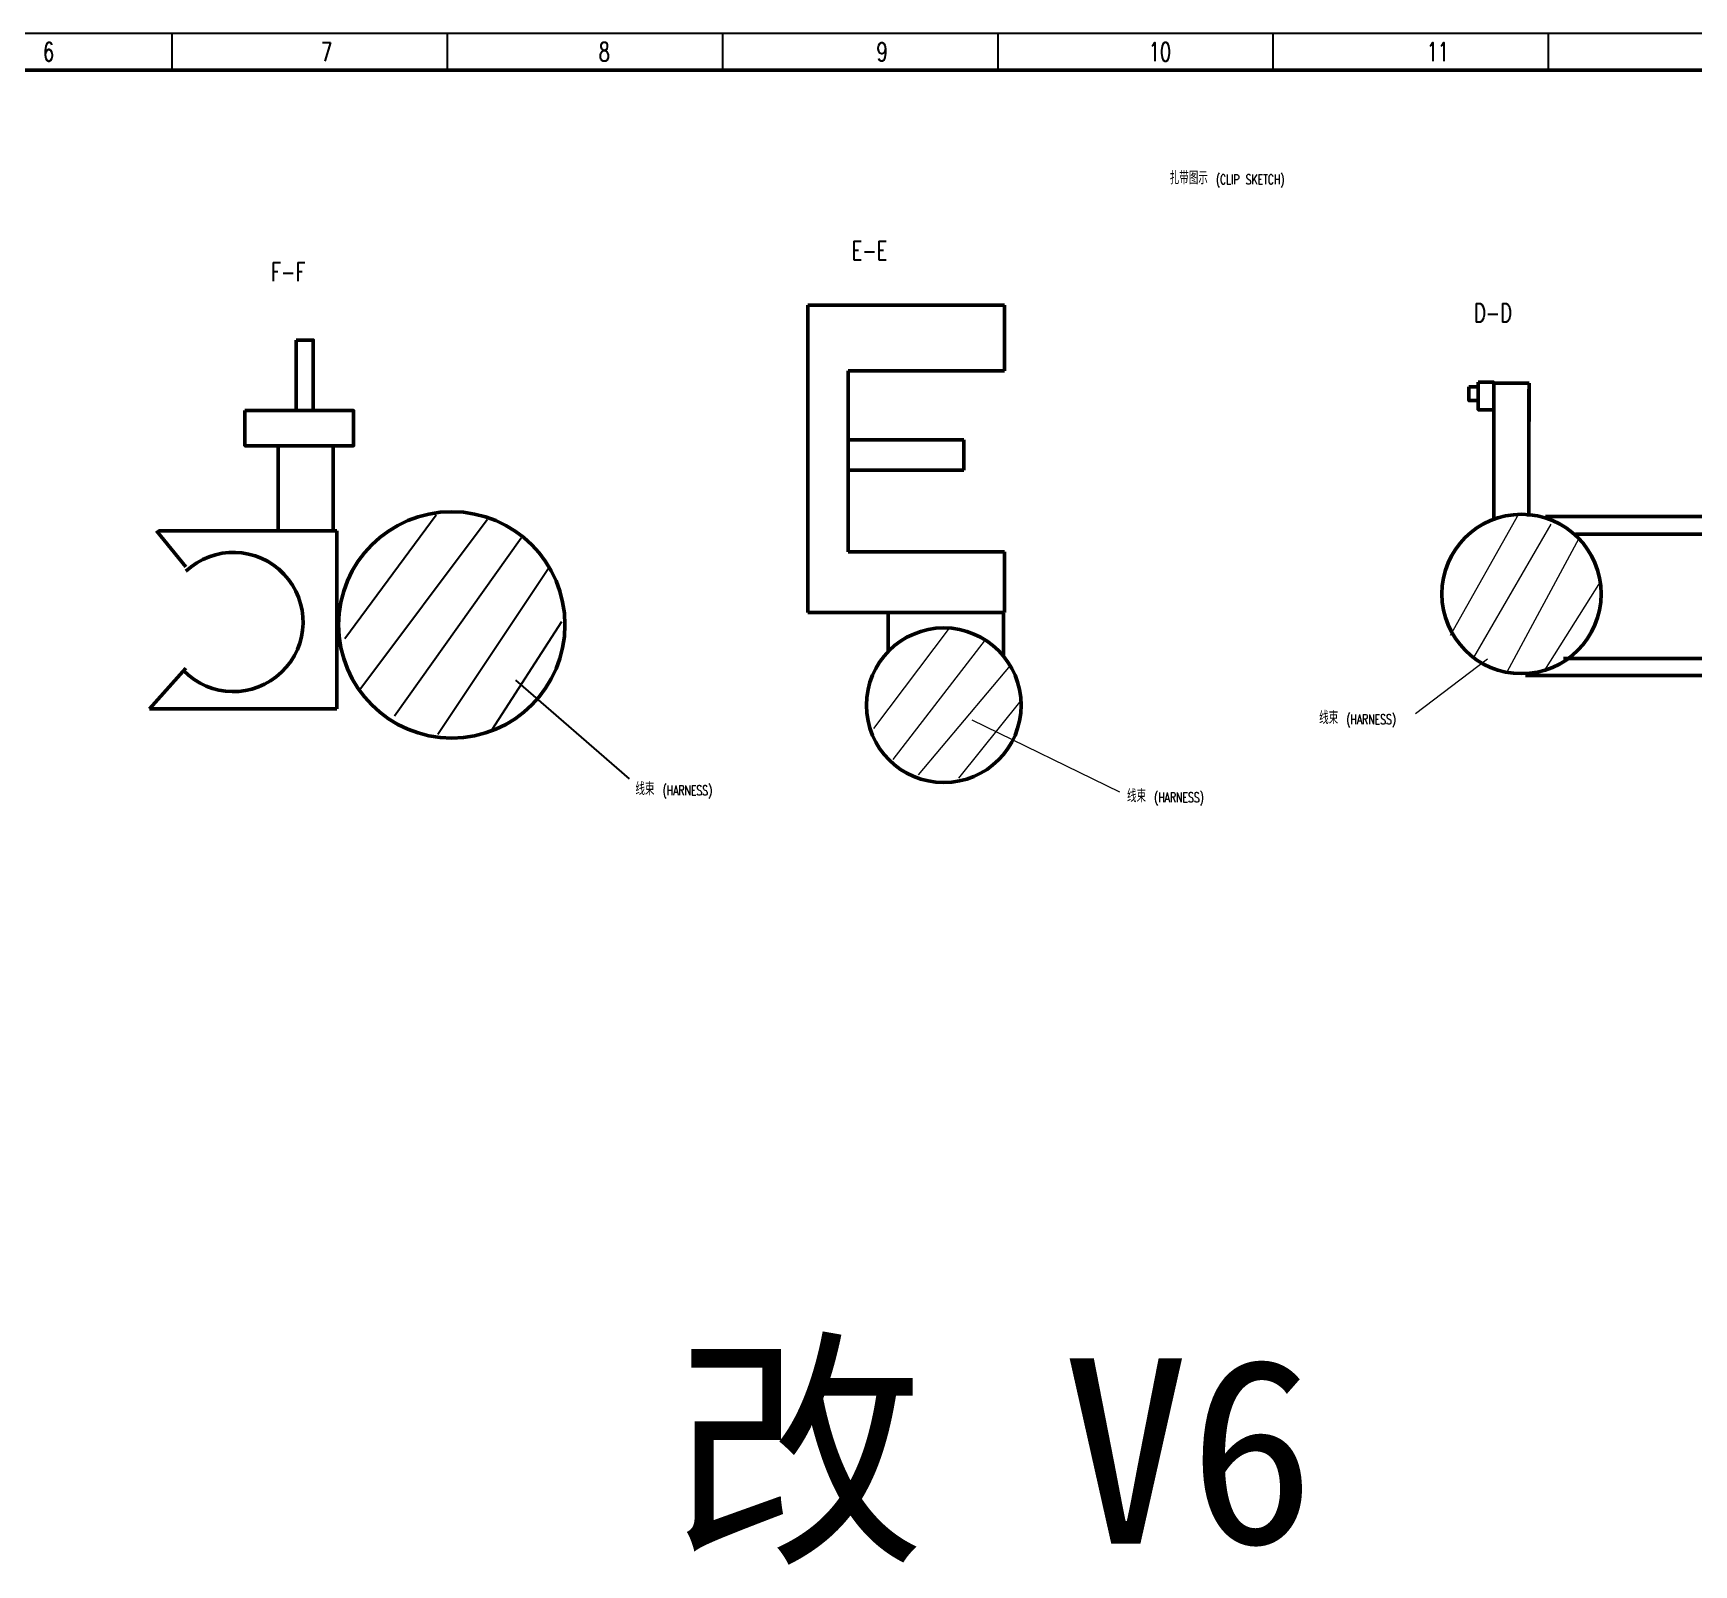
# Model space of a CAD drawing. Header units: millimetres. Extents: x 1671 to 4049, y 27 to 868.
# Drawn here: x 2079.3 to 2527.5, y 454.1 to 867.6 of the extents above; entities that cross this region are included whole.
import ezdxf

# ---------------------------------------------------------------- set-up
doc = ezdxf.new("R2010")
doc.units = ezdxf.units.MM
for name, color, linetype, lineweight in [('0Filament', 7, 'Continuous', 20), ('2FRAME', 2, 'Continuous', 70), ('4CONTOUR', 4, 'Continuous', 50)]:
    doc.layers.add(name, color=color, linetype=linetype, lineweight=lineweight)
doc.layers.add('2FRAM', color=2, linetype='Continuous')
doc.styles.add('HZ', font='TXT', dxfattribs={"width": 0.7, "height": 4, "bigfont": 'HZTXT'})

msp = doc.modelspace()

# ---------------------------------------------------------------- linework, layer by layer
for p, q in [((1670.815, 867.589), (2859.815, 867.589)), ((2116.69, 867.589), (2116.69, 857.589)), ((2191.002, 867.589), (2191.002, 857.589)), ((2265.315, 867.589), (2265.315, 857.589)), ((2339.627, 867.589), (2339.627, 857.589)), ((2413.94, 867.589), (2413.94, 857.589)), ((2488.252, 867.589), (2488.252, 857.589))]:
    msp.add_line(p, q)
at = {"color": 0, "linetype": 'Continuous'}
for p, q in [((2188.049, 737.483), (2163.408, 704.103)), ((2201.831, 736.231), (2167.167, 689.917)), ((2211.019, 731.224), (2176.772, 683.241)), ((2218.536, 723.296), (2188.466, 678.234)), ((2221.877, 708.693), (2203.084, 679.486)), ((2209.432, 692.892), (2240.181, 666.307))]:
    msp.add_line(p, q, dxfattribs=at)
at = {"layer": '0Filament'}
for p, q in [((2480.255, 737.694), (2461.77, 704.981)), ((2488.966, 735.011), (2468.08, 699.017)), ((2496.475, 731.177), (2477.045, 695.051)), ((2502.299, 719.478), (2487.222, 695.587)), ((2326.534, 706.973), (2306.126, 679.875)), ((2336.261, 703.771), (2311.355, 671.472)), ((2342.976, 696.882), (2318.174, 667.385)), ((2452.418, 683.917), (2471.84, 698.68)), ((2345.908, 687.423), (2329.085, 666.476)), ((2332.681, 682.23), (2372.522, 662.759))]:
    msp.add_line(p, q, dxfattribs=at)
at = {"layer": '2FRAM', "color": 2, "linetype": 'ByBlock', "lineweight": 50}
msp.add_line((1680.815, 857.589), (4038.815, 857.589), dxfattribs=at)
at = {"layer": '4CONTOUR'}
for p, q in [((2341.481, 794.13), (2288.372, 794.13)), ((2288.372, 794.13), (2288.372, 711.215)), ((2341.435, 776.46), (2341.435, 794.172)), ((2299.257, 727.526), (2299.257, 776.46)), ((2299.257, 776.46), (2341.435, 776.46)), ((2473.536, 772.783), (2473.536, 736.244)), ((2473.541, 773.123), (2483.079, 773.123)), ((2483.003, 771.494), (2483.003, 737.103)), ((2483.079, 773.123), (2483.079, 762.748)), ((2299.163, 757.845), (2330.502, 757.845)), ((2330.502, 757.845), (2330.502, 749.618)), ((2145.428, 756.467), (2145.428, 733.236)), ((2160.225, 755.675), (2160.225, 733.236)), ((2330.502, 749.618), (2299.163, 749.618)), ((2487.49, 737.15), (2536.706, 737.15)), ((2112.521, 733.271), (2120.438, 723.537)), ((2113.13, 733.271), (2161.239, 733.271)), ((2161.239, 733.271), (2161.239, 685.208)), ((2536.706, 732.314), (2495.559, 732.314)), ((2341.435, 727.526), (2299.257, 727.526)), ((2341.435, 711.215), (2341.435, 727.526)), ((2288.372, 711.215), (2341.435, 711.215)), ((2310.066, 711.378), (2310.066, 700.409)), ((2341.176, 711.013), (2341.176, 699.312)), ((2110.694, 685.208), (2120.438, 696.159)), ((2535.361, 698.729), (2492.331, 698.729)), ((2482.112, 694.162), (2535.361, 694.162)), ((2161.239, 685.208), (2110.694, 685.208))]:
    msp.add_line(p, q, dxfattribs=at)
for points in [[(2150.254, 784.732), (2154.865, 784.732), (2154.865, 765.753), (2150.254, 765.753)], [(2466.823, 772.141), (2469.364, 772.141), (2469.364, 768.391), (2466.823, 768.391)], [(2469.337, 773.352), (2473.552, 773.352), (2473.552, 765.911), (2469.337, 765.911)], [(2136.444, 765.706), (2165.773, 765.706), (2165.773, 756.203), (2136.444, 756.203)]]:
    msp.add_lwpolyline(points, close=True, dxfattribs=at)
for centre, radius in [((2192.266, 707.847), 30.55), ((2481.036, 716.193), 21.515), ((2325.072, 686.149), 20.875)]:
    msp.add_circle(centre, radius, dxfattribs=at)
msp.add_arc((2133.316, 708.635), 18.791, 224.1333, 133.26036, dxfattribs=at)

# ---------------------------------------------------------------- texts
at = {"char_height": 5, "width": 50, "attachment_point": 5, "style": 'HZ'}
for s, insert in [('6', (2083.432, 862.58)), ('7', (2158.432, 862.58)), ('8', (2233.432, 862.58)), ('9', (2308.432, 862.58)), ('10', (2383.432, 862.58)), ('11', (2458.432, 862.58))]:
    msp.add_mtext(s, dxfattribs=dict(at, insert=insert))
at = {"layer": '0Filament', "style": 'HZ', "width": 0.7}
for s, p in [('E-E', (2300.228, 806.415)), ('F-F', (2143.48, 800.669)), ('D-D', (2468.212, 789.589))]:
    msp.add_text(s, height=5, dxfattribs=at).set_placement(p)
at = {"layer": '0Filament', "char_height": 3.5, "attachment_point": 1, "style": 'HZ'}
for s, insert, width in [('扎带图示 {\\H0.75x;(CLIP SKETCH)}', (2386.07, 830.288), 49.85246), ('线束 {\\H0.75x;(HARNESS)}', (2426.409, 684.544), 36.02683), ('线束 {\\H0.75x;(HARNESS)}', (2241.845, 665.352), 36.02683), ('线束 {\\H0.75x;(HARNESS)}', (2374.526, 663.459), 36.02683)]:
    msp.add_mtext(s, dxfattribs=dict(at, insert=insert, width=width))
at = {"layer": '2FRAME', "lineweight": -2}
note = msp.add_mtext_dynamic_manual_height_columns('{\\fSimSun|b0|i0|c134|p2;改}', width=56.62492, gutter_width=48.842, heights=[105.963, 225.441], dxfattribs=dict(at, insert=(2251.746, 509.815), char_height=50, attachment_point=1))
for column, words in zip(note.columns.linked_columns, ['V6']):
    column.text = words

doc.saveas('drawing.dxf')
